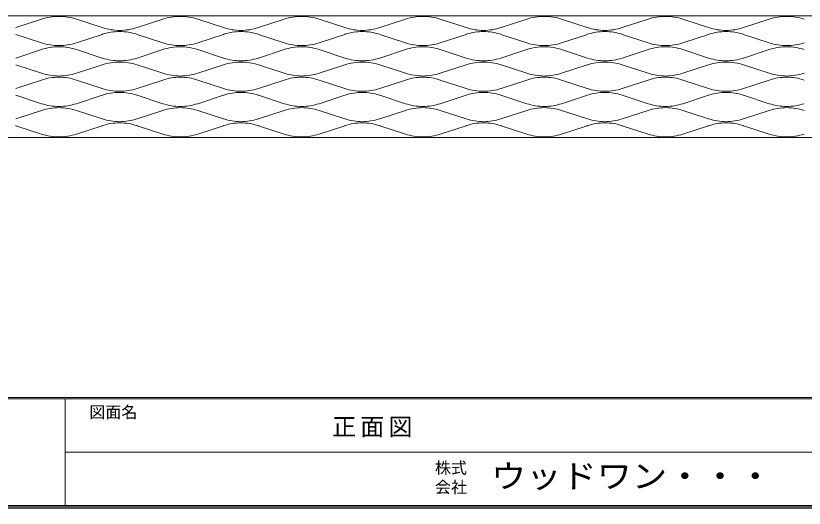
# Model space of a CAD drawing. Units: millimetres at full size, sheet at 1:10; details may follow other scales. Extents: x -1947 to 1953, y -1436 to 1392.
# Drawn here: x -59 to 926, y -1402 to -787 of the extents above; entities that cross this region are included whole.
import ezdxf
from ezdxf.enums import TextEntityAlignment as Align

# ---------------------------------------------------------------- set-up
doc = ezdxf.new("R2010")
doc.units = ezdxf.units.MM
doc.header["$LTSCALE"] = 10
doc.layers.add('3-0', color=7, linetype='Continuous', lineweight=18)
doc.layers.add('F-1', color=6, linetype='Continuous', lineweight=18)
doc.layers.add('F-A', color=7, linetype='Continuous')
doc.styles.add('ＭＳ ゴシック', font='')
doc.styles.get('ＭＳ ゴシック').set_extended_font_data('MS Gothic')

msp = doc.modelspace()

# ---------------------------------------------------------------- linework, layer by layer
at = {"layer": '3-0'}
for p, q in [((-26.44, -790.93), (-58.52, -801.44)), ((125.06, -790.93), (92.98, -801.44)), ((276.56, -790.93), (244.48, -801.44)), ((428.06, -790.93), (395.98, -801.44)), ((579.56, -790.93), (547.48, -801.44)), ((623.17, -790.93), (655.24, -801.44)), ((882.56, -790.93), (850.48, -801.44)), ((-58.52, -801.44), (-58.58, -801.47)), ((92.98, -801.44), (92.92, -801.47)), ((244.48, -801.44), (244.42, -801.47)), ((395.98, -801.44), (395.92, -801.47)), ((547.48, -801.44), (547.42, -801.47)), ((655.24, -801.44), (655.31, -801.47)), ((850.48, -801.44), (850.42, -801.47)), ((-58.58, -809.93), (-26.44, -820.47)), ((49.31, -809.93), (17.17, -820.47)), ((92.92, -809.93), (125.06, -820.47)), ((200.81, -809.93), (168.67, -820.47)), ((244.42, -809.93), (276.56, -820.47)), ((352.31, -809.93), (320.17, -820.47)), ((395.92, -809.93), (428.06, -820.47)), ((503.81, -809.93), (471.67, -820.47)), ((547.42, -809.93), (579.56, -820.47)), ((655.31, -809.93), (623.17, -820.47)), ((698.92, -809.93), (731.06, -820.47)), ((806.81, -809.93), (774.67, -820.47)), ((850.42, -809.93), (882.56, -820.47)), ((-58.58, -839.47), (-26.44, -828.93)), ((49.31, -839.47), (17.17, -828.93)), ((92.92, -839.47), (125.06, -828.93)), ((200.81, -839.47), (168.67, -828.93)), ((244.42, -839.47), (276.56, -828.93)), ((352.31, -839.47), (320.17, -828.93)), ((395.92, -839.47), (428.06, -828.93)), ((503.81, -839.47), (471.67, -828.93)), ((547.42, -839.47), (579.56, -828.93)), ((655.31, -839.47), (623.17, -828.93)), ((698.92, -839.47), (731.06, -828.93)), ((806.81, -839.47), (774.67, -828.93)), ((850.42, -839.47), (882.56, -828.93)), ((-58.52, -847.95), (-58.58, -847.93)), ((-26.44, -858.47), (-58.52, -847.95)), ((92.98, -847.95), (92.92, -847.93)), ((125.06, -858.47), (92.98, -847.95)), ((244.48, -847.95), (244.42, -847.93)), ((276.56, -858.47), (244.48, -847.95)), ((395.98, -847.95), (395.92, -847.93)), ((428.06, -858.47), (395.98, -847.95)), ((547.48, -847.95), (547.42, -847.93)), ((579.56, -858.47), (547.48, -847.95)), ((623.17, -858.47), (655.24, -847.95)), ((655.24, -847.95), (655.31, -847.93)), ((850.48, -847.95), (850.42, -847.93)), ((882.56, -858.47), (850.48, -847.95)), ((-26.44, -866.93), (-58.52, -877.44)), ((125.06, -866.93), (92.98, -877.44)), ((276.56, -866.93), (244.48, -877.44)), ((428.06, -866.93), (395.98, -877.44)), ((579.56, -866.93), (547.48, -877.44)), ((623.17, -866.93), (655.24, -877.44)), ((882.56, -866.93), (850.48, -877.44)), ((-58.52, -877.44), (-58.58, -877.47)), ((-58.58, -885.93), (-26.44, -896.47)), ((49.31, -885.93), (17.17, -896.47)), ((92.98, -877.44), (92.92, -877.47)), ((92.92, -885.93), (125.06, -896.47)), ((200.81, -885.93), (168.67, -896.47)), ((244.48, -877.44), (244.42, -877.47)), ((244.42, -885.93), (276.56, -896.47)), ((352.31, -885.93), (320.17, -896.47)), ((395.98, -877.44), (395.92, -877.47)), ((395.92, -885.93), (428.06, -896.47)), ((503.81, -885.93), (471.67, -896.47)), ((547.48, -877.44), (547.42, -877.47)), ((547.42, -885.93), (579.56, -896.47)), ((655.31, -885.93), (623.17, -896.47)), ((655.24, -877.44), (655.31, -877.47)), ((698.92, -885.93), (731.06, -896.47)), ((806.81, -885.93), (774.67, -896.47)), ((850.48, -877.44), (850.42, -877.47)), ((850.42, -885.93), (882.56, -896.47)), ((-58.58, -915.47), (-26.44, -904.93)), ((49.31, -915.47), (17.17, -904.93)), ((92.92, -915.47), (125.06, -904.93)), ((200.81, -915.47), (168.67, -904.93)), ((244.42, -915.47), (276.56, -904.93)), ((352.31, -915.47), (320.17, -904.93)), ((395.92, -915.47), (428.06, -904.93)), ((503.81, -915.47), (471.67, -904.93)), ((547.42, -915.47), (579.56, -904.93)), ((655.31, -915.47), (623.17, -904.93)), ((698.92, -915.47), (731.06, -904.93)), ((806.81, -915.47), (774.67, -904.93)), ((850.42, -915.47), (882.56, -904.93)), ((-58.52, -923.95), (-58.58, -923.93)), ((-26.44, -934.47), (-58.52, -923.95)), ((92.98, -923.95), (92.92, -923.93)), ((125.06, -934.47), (92.98, -923.95)), ((244.48, -923.95), (244.42, -923.93)), ((276.56, -934.47), (244.48, -923.95)), ((395.98, -923.95), (395.92, -923.93)), ((428.06, -934.47), (395.98, -923.95)), ((547.48, -923.95), (547.42, -923.93)), ((579.56, -934.47), (547.48, -923.95)), ((623.17, -934.47), (655.24, -923.95)), ((655.24, -923.95), (655.31, -923.93)), ((850.48, -923.95), (850.42, -923.93)), ((882.56, -934.47), (850.48, -923.95)), ((-1217.14, -938.7), (1510.36, -938.7))]:
    msp.add_line(p, q, dxfattribs=at)
for points in [[(-1216.64, -786.7), (1510.36, -786.7), (1510.36, -938.7)], [(17.17, -790.93), (49.24, -801.44), (49.31, -801.47)], [(168.67, -790.93), (200.74, -801.44), (200.81, -801.47)], [(320.17, -790.93), (352.24, -801.44), (352.31, -801.47)], [(471.67, -790.93), (503.74, -801.44), (503.81, -801.47)], [(731.06, -790.93), (698.98, -801.44), (698.92, -801.47)], [(774.67, -790.93), (806.74, -801.44), (806.81, -801.47)], [(17.17, -858.47), (49.24, -847.95), (49.31, -847.93)], [(168.67, -858.47), (200.74, -847.95), (200.81, -847.93)], [(320.17, -858.47), (352.24, -847.95), (352.31, -847.93)], [(471.67, -858.47), (503.74, -847.95), (503.81, -847.93)], [(731.06, -858.47), (698.98, -847.95), (698.92, -847.93)], [(774.67, -858.47), (806.74, -847.95), (806.81, -847.93)], [(17.17, -866.93), (49.24, -877.44), (49.31, -877.47)], [(168.67, -866.93), (200.74, -877.44), (200.81, -877.47)], [(320.17, -866.93), (352.24, -877.44), (352.31, -877.47)], [(471.67, -866.93), (503.74, -877.44), (503.81, -877.47)], [(731.06, -866.93), (698.98, -877.44), (698.92, -877.47)], [(774.67, -866.93), (806.74, -877.44), (806.81, -877.47)], [(17.17, -934.47), (49.24, -923.95), (49.31, -923.93)], [(168.67, -934.47), (200.74, -923.95), (200.81, -923.93)], [(320.17, -934.47), (352.24, -923.95), (352.31, -923.93)], [(471.67, -934.47), (503.74, -923.95), (503.81, -923.93)], [(731.06, -934.47), (698.98, -923.95), (698.92, -923.93)], [(774.67, -934.47), (806.74, -923.95), (806.81, -923.93)]]:
    msp.add_lwpolyline(points, dxfattribs=at)
for centre, start, end in [((-4.64, -857.45), 90, 108.14748), ((-4.64, -857.45), 71.85252, 90), ((146.86, -857.45), 90, 108.14748), ((146.86, -857.45), 71.85252, 90), ((298.36, -857.45), 90, 108.14748), ((298.36, -857.45), 71.85252, 90), ((449.86, -857.45), 90, 108.14748), ((449.86, -857.45), 71.85252, 90), ((601.36, -857.45), 90, 108.14748), ((601.36, -857.45), 71.85252, 90), ((752.86, -857.45), 90, 108.14748), ((752.86, -857.45), 71.85252, 90), ((904.36, -857.45), 90, 108.14748), ((904.36, -857.45), 71.85252, 90), ((71.11, -734.95), 251.85252, 270), ((71.11, -876.45), 90, 107.87642), ((71.11, -734.95), 270, 288.14748), ((71.11, -876.45), 72.12358, 90), ((222.61, -734.95), 251.85252, 270), ((222.61, -876.45), 90, 107.87642), ((222.61, -734.95), 270, 288.14748), ((222.61, -876.45), 72.12358, 90), ((374.11, -734.95), 251.85252, 270), ((374.11, -876.45), 90, 107.87642), ((374.11, -734.95), 270, 288.14748), ((374.11, -876.45), 72.12358, 90), ((525.61, -734.95), 251.85252, 270), ((525.61, -876.45), 90, 107.87642), ((525.61, -734.95), 270, 288.14748), ((525.61, -876.45), 72.12358, 90), ((677.11, -734.95), 251.85252, 270), ((677.11, -876.45), 90, 107.87642), ((677.11, -734.95), 270, 288.14748), ((677.11, -876.45), 72.12358, 90), ((828.61, -734.95), 251.85252, 270), ((828.61, -876.45), 90, 107.87642), ((828.61, -734.95), 270, 288.14748), ((828.61, -876.45), 72.12358, 90), ((71.11, -876.45), 107.87642, 108.14748), ((222.61, -876.45), 107.87642, 108.14748), ((374.11, -876.45), 107.87642, 108.14748), ((525.61, -876.45), 107.87642, 108.14748), ((677.11, -876.45), 71.85252, 72.12358), ((828.61, -876.45), 107.87642, 108.14748), ((-4.64, -753.95), 251.85252, 270), ((-4.64, -895.45), 90, 108.14748), ((-4.64, -753.95), 270, 288.14748), ((-4.64, -895.45), 71.85252, 90), ((146.86, -753.95), 251.85252, 270), ((146.86, -895.45), 90, 108.14748), ((146.86, -753.95), 270, 288.14748), ((146.86, -895.45), 71.85252, 90), ((298.36, -753.95), 251.85252, 270), ((298.36, -895.45), 90, 108.14748), ((298.36, -753.95), 270, 288.14748), ((298.36, -895.45), 71.85252, 90), ((449.86, -753.95), 251.85252, 270), ((449.86, -895.45), 90, 108.14748), ((449.86, -753.95), 270, 288.14748), ((449.86, -895.45), 71.85252, 90), ((601.36, -753.95), 251.85252, 270), ((601.36, -895.45), 90, 108.14748), ((601.36, -753.95), 270, 288.14748), ((601.36, -895.45), 71.85252, 90), ((752.86, -753.95), 251.85252, 270), ((752.86, -895.45), 90, 108.14748), ((752.86, -753.95), 270, 288.14748), ((752.86, -895.45), 71.85252, 90), ((904.36, -753.95), 251.85252, 270), ((904.36, -895.45), 90, 108.14748), ((904.36, -753.95), 270, 288.14748), ((904.36, -895.45), 71.85252, 90), ((71.11, -772.95), 251.85252, 252.12358), ((71.11, -914.45), 90, 108.14748), ((71.11, -772.95), 252.12358, 270), ((71.11, -772.95), 270, 287.87642), ((71.11, -914.45), 71.85252, 90), ((222.61, -772.95), 251.85252, 252.12358), ((222.61, -914.45), 90, 108.14748), ((222.61, -772.95), 252.12358, 270), ((222.61, -772.95), 270, 287.87642), ((222.61, -914.45), 71.85252, 90), ((374.11, -772.95), 251.85252, 252.12358), ((374.11, -914.45), 90, 108.14748), ((374.11, -772.95), 252.12358, 270), ((374.11, -772.95), 270, 287.87642), ((374.11, -914.45), 71.85252, 90), ((525.61, -772.95), 251.85252, 252.12358), ((525.61, -914.45), 90, 108.14748), ((525.61, -772.95), 252.12358, 270), ((525.61, -772.95), 270, 287.87642), ((525.61, -914.45), 71.85252, 90), ((677.11, -914.45), 90, 108.14748), ((677.11, -772.95), 252.12358, 270), ((677.11, -772.95), 270, 287.87642), ((677.11, -914.45), 71.85252, 90), ((677.11, -772.95), 287.87642, 288.14748), ((828.61, -772.95), 251.85252, 252.12358), ((828.61, -914.45), 90, 108.14748), ((828.61, -772.95), 252.12358, 270), ((828.61, -772.95), 270, 287.87642), ((828.61, -914.45), 71.85252, 90), ((-4.64, -791.95), 251.85252, 270), ((-4.64, -933.45), 90, 108.14748), ((-4.64, -791.95), 270, 288.14748), ((-4.64, -933.45), 71.85252, 90), ((146.86, -791.95), 251.85252, 270), ((146.86, -933.45), 90, 108.14748), ((146.86, -791.95), 270, 288.14748), ((146.86, -933.45), 71.85252, 90), ((298.36, -791.95), 251.85252, 270), ((298.36, -933.45), 90, 108.14748), ((298.36, -791.95), 270, 288.14748), ((298.36, -933.45), 71.85252, 90), ((449.86, -791.95), 251.85252, 270), ((449.86, -933.45), 90, 108.14748), ((449.86, -791.95), 270, 288.14748), ((449.86, -933.45), 71.85252, 90), ((601.36, -791.95), 251.85252, 270), ((601.36, -933.45), 90, 108.14748), ((601.36, -791.95), 270, 288.14748), ((601.36, -933.45), 71.85252, 90), ((752.86, -791.95), 251.85252, 270), ((752.86, -933.45), 90, 108.14748), ((752.86, -791.95), 270, 288.14748), ((752.86, -933.45), 71.85252, 90), ((904.36, -791.95), 251.85252, 270), ((904.36, -933.45), 90, 108.14748), ((904.36, -791.95), 270, 288.14748), ((904.36, -933.45), 71.85252, 90), ((71.11, -810.95), 251.85252, 270), ((71.11, -952.45), 107.87642, 108.14748), ((71.11, -952.45), 90, 107.87642), ((71.11, -810.95), 270, 288.14748), ((71.11, -952.45), 72.12358, 90), ((222.61, -810.95), 251.85252, 270), ((222.61, -952.45), 107.87642, 108.14748), ((222.61, -952.45), 90, 107.87642), ((222.61, -810.95), 270, 288.14748), ((222.61, -952.45), 72.12358, 90), ((374.11, -810.95), 251.85252, 270), ((374.11, -952.45), 107.87642, 108.14748), ((374.11, -952.45), 90, 107.87642), ((374.11, -810.95), 270, 288.14748), ((374.11, -952.45), 72.12358, 90), ((525.61, -810.95), 251.85252, 270), ((525.61, -952.45), 107.87642, 108.14748), ((525.61, -952.45), 90, 107.87642), ((525.61, -810.95), 270, 288.14748), ((525.61, -952.45), 72.12358, 90), ((677.11, -810.95), 251.85252, 270), ((677.11, -952.45), 90, 107.87642), ((677.11, -810.95), 270, 288.14748), ((677.11, -952.45), 72.12358, 90), ((677.11, -952.45), 71.85252, 72.12358), ((828.61, -810.95), 251.85252, 270), ((828.61, -952.45), 107.87642, 108.14748), ((828.61, -952.45), 90, 107.87642), ((828.61, -810.95), 270, 288.14748), ((828.61, -952.45), 72.12358, 90), ((-4.64, -829.95), 251.85252, 270), ((-4.64, -971.45), 90, 108.14748), ((-4.64, -829.95), 270, 288.14748), ((-4.64, -971.45), 71.85252, 90), ((146.86, -829.95), 251.85252, 270), ((146.86, -971.45), 90, 108.14748), ((146.86, -829.95), 270, 288.14748), ((146.86, -971.45), 71.85252, 90), ((298.36, -829.95), 251.85252, 270), ((298.36, -971.45), 90, 108.14748), ((298.36, -829.95), 270, 288.14748), ((298.36, -971.45), 71.85252, 90), ((449.86, -829.95), 251.85252, 270), ((449.86, -971.45), 90, 108.14748), ((449.86, -829.95), 270, 288.14748), ((449.86, -971.45), 71.85252, 90), ((601.36, -829.95), 251.85252, 270), ((601.36, -971.45), 90, 108.14748), ((601.36, -829.95), 270, 288.14748), ((601.36, -971.45), 71.85252, 90), ((752.86, -829.95), 251.85252, 270), ((752.86, -971.45), 90, 108.14748), ((752.86, -829.95), 270, 288.14748), ((752.86, -971.45), 71.85252, 90), ((904.36, -829.95), 251.85252, 270), ((904.36, -971.45), 90, 108.14748), ((904.36, -829.95), 270, 288.14748), ((904.36, -971.45), 71.85252, 90), ((71.11, -848.95), 251.85252, 252.12358), ((71.11, -848.95), 252.12358, 270), ((71.11, -848.95), 270, 287.87642), ((222.61, -848.95), 251.85252, 252.12358), ((222.61, -848.95), 252.12358, 270), ((222.61, -848.95), 270, 287.87642), ((374.11, -848.95), 251.85252, 252.12358), ((374.11, -848.95), 252.12358, 270), ((374.11, -848.95), 270, 287.87642), ((525.61, -848.95), 251.85252, 252.12358), ((525.61, -848.95), 252.12358, 270), ((525.61, -848.95), 270, 287.87642), ((677.11, -848.95), 252.12358, 270), ((677.11, -848.95), 270, 287.87642), ((677.11, -848.95), 287.87642, 288.14748), ((828.61, -848.95), 251.85252, 252.12358), ((828.61, -848.95), 252.12358, 270), ((828.61, -848.95), 270, 287.87642), ((71.11, -990.45), 90, 108.14748), ((71.11, -990.45), 71.85252, 90), ((222.61, -990.45), 90, 108.14748), ((222.61, -990.45), 71.85252, 90), ((374.11, -990.45), 90, 108.14748), ((374.11, -990.45), 71.85252, 90), ((525.61, -990.45), 90, 108.14748), ((525.61, -990.45), 71.85252, 90), ((677.11, -990.45), 90, 108.14748), ((677.11, -990.45), 71.85252, 90), ((828.61, -990.45), 90, 108.14748), ((828.61, -990.45), 71.85252, 90), ((-4.64, -867.95), 251.85252, 270), ((-4.64, -867.95), 270, 288.14748), ((146.86, -867.95), 251.85252, 270), ((146.86, -867.95), 270, 288.14748), ((298.36, -867.95), 251.85252, 270), ((298.36, -867.95), 270, 288.14748), ((449.86, -867.95), 251.85252, 270), ((449.86, -867.95), 270, 288.14748), ((601.36, -867.95), 251.85252, 270), ((601.36, -867.95), 270, 288.14748), ((752.86, -867.95), 251.85252, 270), ((752.86, -867.95), 270, 288.14748), ((904.36, -867.95), 251.85252, 270), ((904.36, -867.95), 270, 288.14748)]:
    msp.add_arc(centre, 70, start, end, dxfattribs=at)
at = {"layer": 'F-1'}
for p, q in [((1953.31, -1263.33), (-1946.69, -1263.33)), ((1953.31, -1265), (-1946.69, -1265)), ((3.31, -1265), (3.31, -1398.33)), ((3.31, -1331.67), (1949.97, -1331.67)), ((1953.31, -1398.33), (-1946.69, -1398.33)), ((1953.31, -1400), (-1946.69, -1400)), ((1953.31, -1401.67), (-1946.69, -1401.67))]:
    msp.add_line(p, q, dxfattribs=at)

# ---------------------------------------------------------------- texts
at = {"layer": 'F-A', "style": 'ＭＳ ゴシック'}
for s, p in [('図面名', (33.31, -1293.33)), ('株式', (464.97, -1363)), ('会社', (464.97, -1387))]:
    msp.add_text(s, height=14.66, dxfattribs=at).set_placement(p, align=Align.BOTTOM_LEFT)
at = {"layer": 'F-A', "style": 'ＭＳ ゴシック', "width": 1.1}
msp.add_text('ウッドワン・・・', height=29.33, dxfattribs=at).set_placement((534.97, -1385), align=Align.BOTTOM_LEFT)
at = {"layer": 'F-A', "insert": (336.64, -1313.33), "char_height": 21.99, "attachment_point": 7, "style": 'ＭＳ ゴシック'}
msp.add_mtext('\\T1.17;正面図', dxfattribs=at)

doc.saveas('drawing.dxf')
